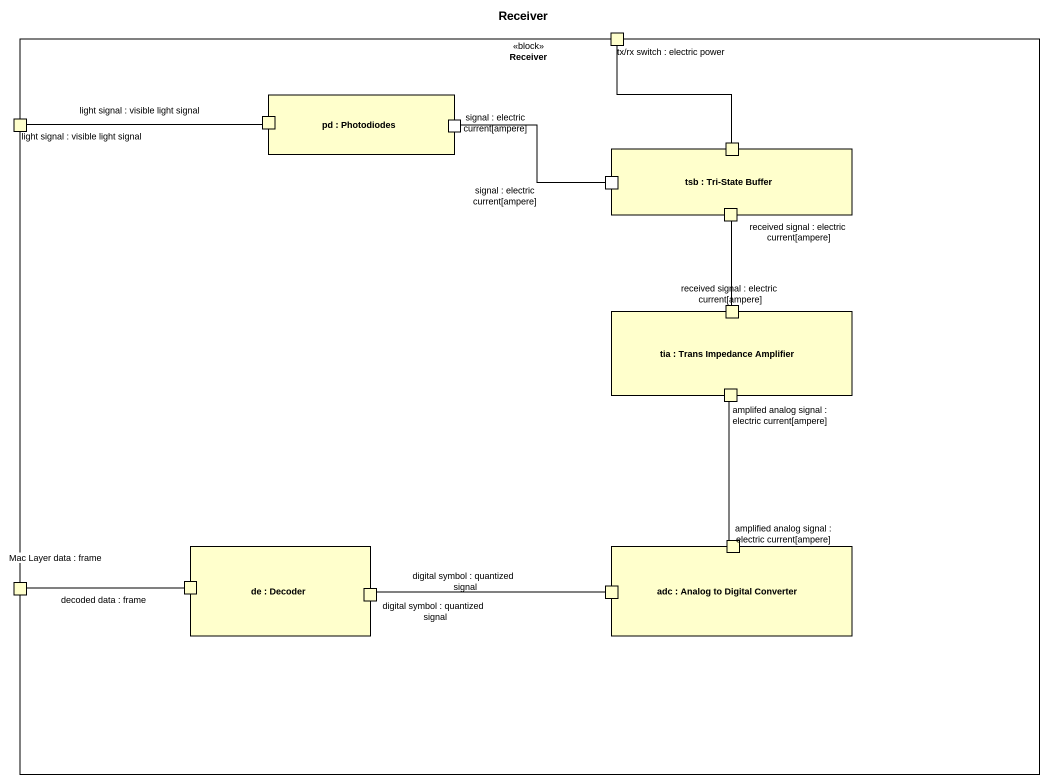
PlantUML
@startuml
title Receiver
rectangle Receiver <<block>> {
  port "tx/rx switch : electric power" as tx_rx_switch_electric_power #FFFFCC
  port "light signal : visible light signal" as light_signal_visible_light #FFFFCC
  rectangle "pd : Photodiodes" as pd #FFFFCC {
    port "light signal : visible light signal" as light_signal_visible_light_2 #FFFFCC
    port "signal : electric current[ampere]" as signal_electric_current
  }
  rectangle "tsb : Tri-State Buffer" as tsb #FFFFCC {
    port " " as port1 #FFFFCC
    port "signal : electric current[ampere]" as signal_electric_current_2
    port "received signal : electric current[ampere]" as received_signal_electric #FFFFCC
  }
  rectangle "tia : Trans Impedance Amplifier" as tia #FFFFCC {
    port "received signal : electric current[ampere]" as received_signal_electric_2 #FFFFCC
    port "amplifed analog signal : electric current[ampere]" as amplifed_analog_signal #FFFFCC
  }
  rectangle "de : Decoder" as de #FFFFCC {
    port "decoded data : frame" as decoded_data_frame #FFFFCC
    port "digital symbol : quantized signal" as digital_symbol_quantized #FFFFCC
  }
  rectangle "adc : Analog to Digital Converter" as adc #FFFFCC {
    port "amplified analog signal : electric current[ampere]" as amplified_analog_signal #FFFFCC
    port "digital symbol : quantized signal" as digital_symbol_quantized_2 #FFFFCC
  }
  port "Mac Layer data : frame" as Mac_Layer_data_frame #FFFFCC
}
light_signal_visible_light_2 -left- light_signal_visible_light
signal_electric_current -right- signal_electric_current_2
port1 -up- tx_rx_switch_electric_power
received_signal_electric_2 -up- received_signal_electric
amplified_analog_signal -up- amplifed_analog_signal
decoded_data_frame -left- Mac_Layer_data_frame
digital_symbol_quantized -right- digital_symbol_quantized_2
@enduml
